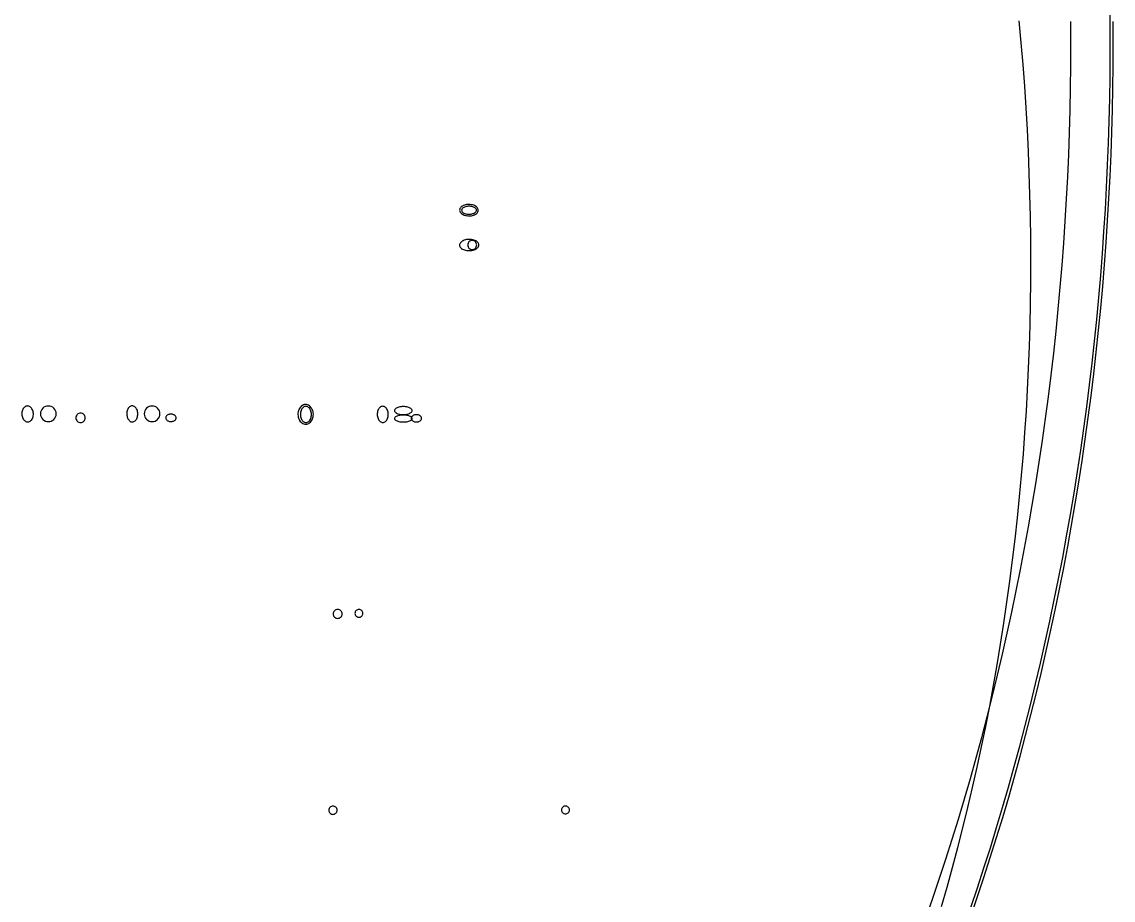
# Model space of a CAD drawing. Extents: x -1 to 217, y -22 to 302.
# Drawn here: x 124.5 to 217.1, y 67 to 141.5 of the extents above; entities that cross this region are included whole.
import ezdxf

# ---------------------------------------------------------------- set-up
doc = ezdxf.new("R2010")
doc.units = 0

msp = doc.modelspace()

# ---------------------------------------------------------------- linework, layer by layer
at = {"layer": 'CIRCLES'}
for p, q in [((162.334, 122.629), (162.327, 122.555)), ((162.327, 122.555), (162.334, 122.481)), ((162.356, 122.701), (162.334, 122.629)), ((162.334, 122.481), (162.356, 122.409)), ((162.391, 122.767), (162.356, 122.701)), ((162.356, 122.409), (162.391, 122.343)), ((162.438, 122.825), (162.391, 122.767)), ((162.391, 122.343), (162.438, 122.285)), ((162.496, 122.872), (162.438, 122.825)), ((162.438, 122.285), (162.496, 122.238)), ((162.562, 122.908), (162.496, 122.872)), ((162.496, 122.238), (162.562, 122.202)), ((162.634, 122.929), (162.562, 122.908)), ((162.708, 122.937), (162.634, 122.929)), ((162.783, 122.929), (162.708, 122.937)), ((162.854, 122.908), (162.783, 122.929)), ((162.92, 122.872), (162.854, 122.908)), ((162.854, 122.202), (162.92, 122.238)), ((162.978, 122.825), (162.92, 122.872)), ((162.92, 122.238), (162.978, 122.285)), ((163.025, 122.767), (162.978, 122.825)), ((162.978, 122.285), (163.025, 122.343)), ((163.061, 122.701), (163.025, 122.767)), ((163.025, 122.343), (163.061, 122.409)), ((163.082, 122.629), (163.061, 122.701)), ((163.061, 122.409), (163.082, 122.481)), ((163.09, 122.555), (163.082, 122.629)), ((163.082, 122.481), (163.09, 122.555)), ((162.562, 122.202), (162.634, 122.181)), ((162.634, 122.181), (162.708, 122.173)), ((162.708, 122.173), (162.783, 122.181)), ((162.783, 122.181), (162.854, 122.202)), ((126.094, 108.355), (126.082, 108.225)), ((126.132, 108.479), (126.094, 108.355)), ((126.194, 108.594), (126.132, 108.479)), ((126.276, 108.695), (126.194, 108.594)), ((126.377, 108.778), (126.276, 108.695)), ((126.492, 108.839), (126.377, 108.778)), ((126.616, 108.877), (126.492, 108.839)), ((126.746, 108.889), (126.616, 108.877)), ((126.876, 108.877), (126.746, 108.889)), ((127, 108.839), (126.876, 108.877)), ((127.115, 108.778), (127, 108.839)), ((127.216, 108.695), (127.115, 108.778)), ((127.298, 108.594), (127.216, 108.695)), ((127.36, 108.479), (127.298, 108.594)), ((127.398, 108.355), (127.36, 108.479)), ((127.41, 108.225), (127.398, 108.355)), ((134.9, 108.355), (134.887, 108.225)), ((134.938, 108.479), (134.9, 108.355)), ((134.999, 108.594), (134.938, 108.479)), ((135.082, 108.695), (134.999, 108.594)), ((135.182, 108.778), (135.082, 108.695)), ((135.297, 108.839), (135.182, 108.778)), ((135.422, 108.877), (135.297, 108.839)), ((135.551, 108.889), (135.422, 108.877)), ((135.681, 108.877), (135.551, 108.889)), ((135.806, 108.839), (135.681, 108.877)), ((135.92, 108.778), (135.806, 108.839)), ((136.021, 108.695), (135.92, 108.778)), ((136.104, 108.594), (136.021, 108.695)), ((136.165, 108.479), (136.104, 108.594)), ((136.203, 108.355), (136.165, 108.479)), ((136.216, 108.225), (136.203, 108.355)), ((126.082, 108.225), (126.094, 108.096)), ((126.094, 108.096), (126.132, 107.971)), ((126.132, 107.971), (126.194, 107.856)), ((126.194, 107.856), (126.276, 107.755)), ((126.276, 107.755), (126.377, 107.673)), ((126.377, 107.673), (126.492, 107.611)), ((126.492, 107.611), (126.616, 107.574)), ((126.616, 107.574), (126.746, 107.561)), ((126.746, 107.561), (126.876, 107.574)), ((126.876, 107.574), (127, 107.611)), ((127, 107.611), (127.115, 107.673)), ((127.115, 107.673), (127.216, 107.755)), ((127.216, 107.755), (127.298, 107.856)), ((127.298, 107.856), (127.36, 107.971)), ((127.36, 107.971), (127.398, 108.096)), ((127.398, 108.096), (127.41, 108.225)), ((129.092, 107.965), (129.084, 107.886)), ((129.084, 107.886), (129.092, 107.808)), ((129.115, 108.04), (129.092, 107.965)), ((129.092, 107.808), (129.115, 107.733)), ((129.152, 108.109), (129.115, 108.04)), ((129.115, 107.733), (129.152, 107.664)), ((129.201, 108.169), (129.152, 108.109)), ((129.152, 107.664), (129.201, 107.604)), ((129.262, 108.219), (129.201, 108.169)), ((129.201, 107.604), (129.262, 107.554)), ((129.331, 108.256), (129.262, 108.219)), ((129.262, 107.554), (129.331, 107.517)), ((129.406, 108.279), (129.331, 108.256)), ((129.331, 107.517), (129.406, 107.494)), ((129.484, 108.287), (129.406, 108.279)), ((129.406, 107.494), (129.484, 107.486)), ((129.563, 108.279), (129.484, 108.287)), ((129.484, 107.486), (129.563, 107.494)), ((129.638, 108.256), (129.563, 108.279)), ((129.563, 107.494), (129.638, 107.517)), ((129.707, 108.219), (129.638, 108.256)), ((129.638, 107.517), (129.707, 107.554)), ((129.767, 108.169), (129.707, 108.219)), ((129.707, 107.554), (129.767, 107.604)), ((129.817, 108.109), (129.767, 108.169)), ((129.767, 107.604), (129.817, 107.664)), ((129.854, 108.04), (129.817, 108.109)), ((129.817, 107.664), (129.854, 107.733)), ((129.877, 107.965), (129.854, 108.04)), ((129.854, 107.733), (129.877, 107.808)), ((129.885, 107.886), (129.877, 107.965)), ((129.877, 107.808), (129.885, 107.886)), ((134.887, 108.225), (134.9, 108.096)), ((134.9, 108.096), (134.938, 107.971)), ((134.938, 107.971), (134.999, 107.856)), ((134.999, 107.856), (135.082, 107.755)), ((135.082, 107.755), (135.182, 107.673)), ((135.182, 107.673), (135.297, 107.611)), ((135.297, 107.611), (135.422, 107.574)), ((135.422, 107.574), (135.551, 107.561)), ((135.551, 107.561), (135.681, 107.574)), ((135.681, 107.574), (135.806, 107.611)), ((135.806, 107.611), (135.92, 107.673)), ((135.92, 107.673), (136.021, 107.755)), ((136.021, 107.755), (136.104, 107.856)), ((136.104, 107.856), (136.165, 107.971)), ((136.165, 107.971), (136.203, 108.096)), ((136.203, 108.096), (136.216, 108.225)), ((150.925, 91.324), (150.918, 91.249)), ((150.918, 91.249), (150.925, 91.175)), ((150.947, 91.396), (150.925, 91.324)), ((150.925, 91.175), (150.947, 91.103)), ((150.982, 91.462), (150.947, 91.396)), ((150.947, 91.103), (150.982, 91.037)), ((151.03, 91.519), (150.982, 91.462)), ((150.982, 91.037), (151.03, 90.98)), ((151.087, 91.567), (151.03, 91.519)), ((151.03, 90.98), (151.087, 90.932)), ((151.153, 91.602), (151.087, 91.567)), ((151.087, 90.932), (151.153, 90.897)), ((151.225, 91.624), (151.153, 91.602)), ((151.153, 90.897), (151.225, 90.875)), ((151.299, 91.631), (151.225, 91.624)), ((151.225, 90.875), (151.299, 90.868)), ((151.374, 91.624), (151.299, 91.631)), ((151.299, 90.868), (151.374, 90.875)), ((151.445, 91.602), (151.374, 91.624)), ((151.374, 90.875), (151.445, 90.897)), ((151.511, 91.567), (151.445, 91.602)), ((151.445, 90.897), (151.511, 90.932)), ((151.569, 91.519), (151.511, 91.567)), ((151.511, 90.932), (151.569, 90.98)), ((151.617, 91.462), (151.569, 91.519)), ((151.569, 90.98), (151.617, 91.037)), ((151.652, 91.396), (151.617, 91.462)), ((151.617, 91.037), (151.652, 91.103)), ((151.674, 91.324), (151.652, 91.396)), ((151.652, 91.103), (151.674, 91.175)), ((151.681, 91.249), (151.674, 91.324)), ((151.674, 91.175), (151.681, 91.249)), ((152.77, 91.357), (152.764, 91.292)), ((152.764, 91.292), (152.77, 91.227)), ((152.789, 91.42), (152.77, 91.357)), ((152.77, 91.227), (152.789, 91.164)), ((152.82, 91.478), (152.789, 91.42)), ((152.789, 91.164), (152.82, 91.106)), ((152.862, 91.528), (152.82, 91.478)), ((152.82, 91.106), (152.862, 91.055)), ((152.913, 91.57), (152.862, 91.528)), ((152.862, 91.055), (152.913, 91.014)), ((152.97, 91.601), (152.913, 91.57)), ((152.913, 91.014), (152.97, 90.983)), ((153.033, 91.62), (152.97, 91.601)), ((152.97, 90.983), (153.033, 90.964)), ((153.099, 91.627), (153.033, 91.62)), ((153.033, 90.964), (153.099, 90.957)), ((153.164, 91.62), (153.099, 91.627)), ((153.099, 90.957), (153.164, 90.964)), ((153.227, 91.601), (153.164, 91.62)), ((153.164, 90.964), (153.227, 90.983)), ((153.284, 91.57), (153.227, 91.601)), ((153.227, 90.983), (153.284, 91.014)), ((153.335, 91.528), (153.284, 91.57)), ((153.284, 91.014), (153.335, 91.055)), ((153.377, 91.478), (153.335, 91.528)), ((153.335, 91.055), (153.377, 91.106)), ((153.408, 91.42), (153.377, 91.478)), ((153.377, 91.106), (153.408, 91.164)), ((153.427, 91.357), (153.408, 91.42)), ((153.408, 91.164), (153.427, 91.227)), ((153.433, 91.292), (153.427, 91.357)), ((153.427, 91.227), (153.433, 91.292)), ((150.552, 74.66), (150.545, 74.591)), ((150.545, 74.591), (150.552, 74.523)), ((150.572, 74.726), (150.552, 74.66)), ((150.552, 74.523), (150.572, 74.457)), ((150.604, 74.787), (150.572, 74.726)), ((150.572, 74.457), (150.604, 74.396)), ((150.648, 74.84), (150.604, 74.787)), ((150.604, 74.396), (150.648, 74.342)), ((150.701, 74.884), (150.648, 74.84)), ((150.648, 74.342), (150.701, 74.298)), ((150.762, 74.917), (150.701, 74.884)), ((150.701, 74.298), (150.762, 74.266)), ((150.828, 74.937), (150.762, 74.917)), ((150.762, 74.266), (150.828, 74.246)), ((150.897, 74.944), (150.828, 74.937)), ((150.828, 74.246), (150.897, 74.239)), ((150.966, 74.937), (150.897, 74.944)), ((150.897, 74.239), (150.966, 74.246)), ((151.032, 74.917), (150.966, 74.937)), ((150.966, 74.246), (151.032, 74.266)), ((151.093, 74.884), (151.032, 74.917)), ((151.032, 74.266), (151.093, 74.298)), ((151.146, 74.84), (151.093, 74.884)), ((151.093, 74.298), (151.146, 74.342)), ((151.19, 74.787), (151.146, 74.84)), ((151.146, 74.342), (151.19, 74.396)), ((151.223, 74.726), (151.19, 74.787)), ((151.19, 74.396), (151.223, 74.457)), ((151.243, 74.66), (151.223, 74.726)), ((151.223, 74.457), (151.243, 74.523)), ((151.249, 74.591), (151.243, 74.66)), ((151.243, 74.523), (151.249, 74.591)), ((170.296, 74.678), (170.29, 74.612)), ((170.29, 74.612), (170.296, 74.547)), ((170.315, 74.741), (170.296, 74.678)), ((170.296, 74.547), (170.315, 74.484)), ((170.346, 74.798), (170.315, 74.741)), ((170.315, 74.484), (170.346, 74.427)), ((170.388, 74.849), (170.346, 74.798)), ((170.346, 74.427), (170.388, 74.376)), ((170.439, 74.891), (170.388, 74.849)), ((170.388, 74.376), (170.439, 74.334)), ((170.496, 74.922), (170.439, 74.891)), ((170.439, 74.334), (170.496, 74.303)), ((170.559, 74.941), (170.496, 74.922)), ((170.496, 74.303), (170.559, 74.284)), ((170.625, 74.947), (170.559, 74.941)), ((170.559, 74.284), (170.625, 74.278)), ((170.69, 74.941), (170.625, 74.947)), ((170.625, 74.278), (170.69, 74.284)), ((170.753, 74.922), (170.69, 74.941)), ((170.69, 74.284), (170.753, 74.303)), ((170.81, 74.891), (170.753, 74.922)), ((170.753, 74.303), (170.81, 74.334)), ((170.861, 74.849), (170.81, 74.891)), ((170.81, 74.334), (170.861, 74.376)), ((170.903, 74.798), (170.861, 74.849)), ((170.861, 74.376), (170.903, 74.427)), ((170.934, 74.741), (170.903, 74.798)), ((170.903, 74.427), (170.934, 74.484)), ((170.953, 74.678), (170.934, 74.741)), ((170.934, 74.484), (170.953, 74.547)), ((170.959, 74.612), (170.953, 74.678)), ((170.953, 74.547), (170.959, 74.612))]:
    msp.add_line(p, q, dxfattribs=at)
at = {"layer": 'ELLIPSES'}
for p, q in [((216.845, 140.575), (216.83, 142.454)), ((209.298, 139.716), (209.128, 141.559)), ((213.513, 139.644), (213.505, 141.529)), ((217.096, 139.638), (217.089, 141.516)), ((216.845, 138.697), (216.845, 140.575)), ((209.451, 137.872), (209.298, 139.716)), ((213.505, 137.759), (213.513, 139.644)), ((217.089, 137.761), (217.096, 139.638)), ((216.83, 136.819), (216.845, 138.697)), ((209.589, 136.027), (209.451, 137.872)), ((213.483, 135.874), (213.505, 137.759)), ((217.067, 135.883), (217.089, 137.761)), ((216.801, 134.941), (216.83, 136.819)), ((209.71, 134.182), (209.589, 136.027)), ((213.445, 133.989), (213.483, 135.874)), ((217.03, 134.006), (217.067, 135.883)), ((216.756, 133.064), (216.801, 134.941)), ((209.816, 132.336), (209.71, 134.182)), ((213.393, 132.106), (213.445, 133.989)), ((216.978, 132.13), (217.03, 134.006)), ((216.698, 131.187), (216.756, 133.064)), ((209.905, 130.491), (209.816, 132.336)), ((213.325, 130.224), (213.393, 132.106)), ((216.912, 130.255), (216.978, 132.13)), ((216.624, 129.312), (216.698, 131.187)), ((209.979, 128.645), (209.905, 130.491)), ((213.243, 128.343), (213.325, 130.224)), ((216.832, 128.381), (216.912, 130.255)), ((216.536, 127.438), (216.624, 129.312)), ((210.036, 126.801), (209.979, 128.645)), ((213.146, 126.463), (213.243, 128.343)), ((216.736, 126.508), (216.832, 128.381)), ((216.433, 125.566), (216.536, 127.438)), ((162.136, 125.953), (162.043, 125.926)), ((162.235, 125.973), (162.136, 125.953)), ((162.336, 125.984), (162.235, 125.973)), ((162.44, 125.987), (162.336, 125.984)), ((162.543, 125.983), (162.44, 125.987)), ((162.644, 125.969), (162.543, 125.983)), ((162.742, 125.948), (162.644, 125.969)), ((162.835, 125.92), (162.742, 125.948)), ((210.078, 124.957), (210.036, 126.801)), ((213.034, 124.586), (213.146, 126.463)), ((216.627, 124.637), (216.736, 126.508)), ((161.652, 125.575), (161.644, 125.512)), ((161.644, 125.512), (161.651, 125.449)), ((161.651, 125.449), (161.67, 125.387)), ((161.672, 125.636), (161.652, 125.575)), ((161.67, 125.387), (161.703, 125.327)), ((161.706, 125.696), (161.672, 125.636)), ((161.703, 125.327), (161.749, 125.27)), ((161.752, 125.752), (161.706, 125.696)), ((161.749, 125.27), (161.806, 125.217)), ((161.81, 125.804), (161.752, 125.752)), ((161.806, 125.217), (161.874, 125.169)), ((161.879, 125.851), (161.81, 125.804)), ((161.818, 125.543), (161.813, 125.499)), ((161.813, 125.499), (161.819, 125.455)), ((161.834, 125.586), (161.818, 125.543)), ((161.819, 125.455), (161.835, 125.411)), ((161.86, 125.628), (161.834, 125.586)), ((161.835, 125.411), (161.862, 125.37)), ((161.897, 125.668), (161.86, 125.628)), ((161.862, 125.37), (161.899, 125.33)), ((161.874, 125.169), (161.951, 125.127)), ((161.957, 125.892), (161.879, 125.851)), ((161.943, 125.705), (161.897, 125.668)), ((161.899, 125.33), (161.945, 125.294)), ((161.997, 125.739), (161.943, 125.705)), ((161.945, 125.294), (162, 125.261)), ((161.951, 125.127), (162.037, 125.092)), ((162.043, 125.926), (161.957, 125.892)), ((162.059, 125.768), (161.997, 125.739)), ((162, 125.261), (162.062, 125.232)), ((162.037, 125.092), (162.13, 125.063)), ((162.128, 125.793), (162.059, 125.768)), ((162.062, 125.232), (162.131, 125.208)), ((162.202, 125.813), (162.128, 125.793)), ((162.13, 125.063), (162.228, 125.042)), ((162.131, 125.208), (162.205, 125.189)), ((162.28, 125.828), (162.202, 125.813)), ((162.205, 125.189), (162.284, 125.175)), ((162.228, 125.042), (162.329, 125.029)), ((162.361, 125.837), (162.28, 125.828)), ((162.284, 125.175), (162.365, 125.167)), ((162.329, 125.029), (162.432, 125.024)), ((162.444, 125.841), (162.361, 125.837)), ((162.365, 125.167), (162.447, 125.164)), ((162.432, 125.024), (162.536, 125.028)), ((162.526, 125.838), (162.444, 125.841)), ((162.447, 125.164), (162.53, 125.168)), ((162.607, 125.83), (162.526, 125.838)), ((162.53, 125.168), (162.611, 125.177)), ((162.536, 125.028), (162.637, 125.039)), ((162.686, 125.816), (162.607, 125.83)), ((162.611, 125.177), (162.689, 125.192)), ((162.637, 125.039), (162.736, 125.059)), ((162.76, 125.797), (162.686, 125.816)), ((162.689, 125.192), (162.763, 125.212)), ((162.736, 125.059), (162.829, 125.086)), ((162.829, 125.773), (162.76, 125.797)), ((162.763, 125.212), (162.832, 125.237)), ((162.891, 125.744), (162.829, 125.773)), ((162.829, 125.086), (162.915, 125.12)), ((162.832, 125.237), (162.894, 125.266)), ((162.921, 125.884), (162.835, 125.92)), ((162.946, 125.711), (162.891, 125.744)), ((162.894, 125.266), (162.948, 125.3)), ((162.915, 125.12), (162.993, 125.161)), ((162.998, 125.842), (162.921, 125.884)), ((162.992, 125.675), (162.946, 125.711)), ((162.948, 125.3), (162.994, 125.337)), ((163.029, 125.635), (162.992, 125.675)), ((162.993, 125.161), (163.062, 125.208)), ((162.994, 125.337), (163.031, 125.377)), ((163.066, 125.794), (162.998, 125.842)), ((163.056, 125.594), (163.029, 125.635)), ((163.031, 125.377), (163.057, 125.419)), ((163.072, 125.55), (163.056, 125.594)), ((163.057, 125.419), (163.073, 125.462)), ((163.062, 125.208), (163.12, 125.26)), ((163.123, 125.741), (163.066, 125.794)), ((163.078, 125.506), (163.072, 125.55)), ((163.073, 125.462), (163.078, 125.506)), ((163.12, 125.26), (163.166, 125.316)), ((163.169, 125.685), (163.123, 125.741)), ((163.166, 125.316), (163.2, 125.375)), ((163.202, 125.625), (163.169, 125.685)), ((163.2, 125.375), (163.22, 125.437)), ((163.221, 125.563), (163.202, 125.625)), ((163.22, 125.437), (163.228, 125.5)), ((163.228, 125.5), (163.221, 125.563)), ((216.316, 123.696), (216.433, 125.566)), ((210.103, 123.114), (210.078, 124.957)), ((212.907, 122.71), (213.034, 124.586)), ((216.502, 122.769), (216.627, 124.637)), ((216.184, 121.828), (216.316, 123.696)), ((161.639, 122.598), (161.633, 122.536)), ((161.633, 122.536), (161.641, 122.474)), ((161.659, 122.659), (161.639, 122.598)), ((161.641, 122.474), (161.663, 122.414)), ((161.693, 122.718), (161.659, 122.659)), ((161.663, 122.414), (161.698, 122.355)), ((161.74, 122.775), (161.693, 122.718)), ((161.698, 122.355), (161.747, 122.3)), ((161.799, 122.827), (161.74, 122.775)), ((161.747, 122.3), (161.808, 122.249)), ((161.87, 122.875), (161.799, 122.827)), ((161.808, 122.249), (161.879, 122.204)), ((161.95, 122.917), (161.87, 122.875)), ((162.039, 122.953), (161.95, 122.917)), ((162.135, 122.982), (162.039, 122.953)), ((162.237, 123.003), (162.135, 122.982)), ((162.343, 123.017), (162.237, 123.003)), ((162.45, 123.022), (162.343, 123.017)), ((162.558, 123.02), (162.45, 123.022)), ((162.664, 123.009), (162.558, 123.02)), ((162.766, 122.991), (162.664, 123.009)), ((162.863, 122.965), (162.766, 122.991)), ((162.953, 122.932), (162.863, 122.965)), ((163.035, 122.892), (162.953, 122.932)), ((163.107, 122.846), (163.035, 122.892)), ((163.045, 122.221), (163.115, 122.268)), ((163.167, 122.795), (163.107, 122.846)), ((163.115, 122.268), (163.174, 122.321)), ((163.216, 122.74), (163.167, 122.795)), ((163.174, 122.321), (163.221, 122.377)), ((163.251, 122.682), (163.216, 122.74)), ((163.221, 122.377), (163.255, 122.436)), ((163.273, 122.621), (163.251, 122.682)), ((163.255, 122.436), (163.275, 122.498)), ((163.281, 122.56), (163.273, 122.621)), ((163.275, 122.498), (163.281, 122.56)), ((210.112, 121.273), (210.103, 123.114)), ((212.765, 120.837), (212.907, 122.71)), ((216.363, 120.902), (216.502, 122.769)), ((161.879, 122.204), (161.961, 122.164)), ((161.961, 122.164), (162.051, 122.131)), ((162.051, 122.131), (162.148, 122.105)), ((162.148, 122.105), (162.25, 122.086)), ((162.25, 122.086), (162.356, 122.076)), ((162.356, 122.076), (162.464, 122.073)), ((162.464, 122.073), (162.571, 122.079)), ((162.571, 122.079), (162.677, 122.092)), ((162.677, 122.092), (162.779, 122.114)), ((162.779, 122.114), (162.875, 122.143)), ((162.875, 122.143), (162.964, 122.178)), ((162.964, 122.178), (163.045, 122.221)), ((216.037, 119.962), (216.184, 121.828)), ((210.106, 119.433), (210.112, 121.273)), ((212.608, 118.967), (212.765, 120.837)), ((216.209, 119.038), (216.363, 120.902)), ((215.876, 118.099), (216.037, 119.962)), ((210.083, 117.595), (210.106, 119.433)), ((212.436, 117.099), (212.608, 118.967)), ((216.041, 117.177), (216.209, 119.038)), ((215.7, 116.239), (215.876, 118.099)), ((210.044, 115.76), (210.083, 117.595)), ((212.25, 115.235), (212.436, 117.099)), ((215.858, 115.319), (216.041, 117.177)), ((209.989, 113.927), (210.044, 115.76)), ((215.51, 114.382), (215.7, 116.239)), ((212.049, 113.374), (212.25, 115.235)), ((215.661, 113.464), (215.858, 115.319)), ((209.918, 112.097), (209.989, 113.927)), ((215.305, 112.528), (215.51, 114.382)), ((211.833, 111.517), (212.049, 113.374)), ((215.449, 111.613), (215.661, 113.464)), ((209.831, 110.27), (209.918, 112.097)), ((215.086, 110.678), (215.305, 112.528)), ((211.602, 109.664), (211.833, 111.517)), ((215.223, 109.765), (215.449, 111.613)), ((209.728, 108.447), (209.831, 110.27)), ((214.852, 108.832), (215.086, 110.678)), ((211.357, 107.815), (211.602, 109.664)), ((214.982, 107.922), (215.223, 109.765)), ((124.505, 108.365), (124.497, 108.278)), ((124.521, 108.45), (124.505, 108.365)), ((124.545, 108.531), (124.521, 108.45)), ((124.577, 108.606), (124.545, 108.531)), ((124.616, 108.675), (124.577, 108.606)), ((124.661, 108.736), (124.616, 108.675)), ((124.711, 108.787), (124.661, 108.736)), ((124.767, 108.83), (124.711, 108.787)), ((124.826, 108.861), (124.767, 108.83)), ((124.888, 108.882), (124.826, 108.861)), ((124.952, 108.891), (124.888, 108.882)), ((125.016, 108.889), (124.952, 108.891)), ((125.08, 108.875), (125.016, 108.889)), ((125.143, 108.85), (125.08, 108.875)), ((125.202, 108.814), (125.143, 108.85)), ((125.258, 108.768), (125.202, 108.814)), ((125.31, 108.712), (125.258, 108.768)), ((125.356, 108.648), (125.31, 108.712)), ((125.395, 108.577), (125.356, 108.648)), ((125.428, 108.499), (125.395, 108.577)), ((125.453, 108.416), (125.428, 108.499)), ((125.47, 108.33), (125.453, 108.416)), ((133.417, 108.392), (133.406, 108.304)), ((133.435, 108.477), (133.417, 108.392)), ((133.461, 108.558), (133.435, 108.477)), ((133.494, 108.633), (133.461, 108.558)), ((133.533, 108.701), (133.494, 108.633)), ((133.578, 108.761), (133.533, 108.701)), ((133.628, 108.812), (133.578, 108.761)), ((133.683, 108.852), (133.628, 108.812)), ((133.74, 108.882), (133.683, 108.852)), ((133.8, 108.9), (133.74, 108.882)), ((133.861, 108.907), (133.8, 108.9)), ((133.922, 108.902), (133.861, 108.907)), ((133.982, 108.885), (133.922, 108.902)), ((134.04, 108.857), (133.982, 108.885)), ((134.096, 108.818), (134.04, 108.857)), ((134.147, 108.769), (134.096, 108.818)), ((134.194, 108.711), (134.147, 108.769)), ((134.235, 108.644), (134.194, 108.711)), ((134.27, 108.57), (134.235, 108.644)), ((134.298, 108.49), (134.27, 108.57)), ((134.319, 108.405), (134.298, 108.49)), ((134.332, 108.317), (134.319, 108.405)), ((147.943, 108.383), (147.928, 108.276)), ((147.968, 108.486), (147.943, 108.383)), ((148.004, 108.585), (147.968, 108.486)), ((148.05, 108.676), (148.004, 108.585)), ((148.105, 108.759), (148.05, 108.676)), ((148.168, 108.832), (148.105, 108.759)), ((148.149, 108.35), (148.138, 108.262)), ((148.167, 108.435), (148.149, 108.35)), ((148.193, 108.516), (148.167, 108.435)), ((148.238, 108.894), (148.168, 108.832)), ((148.226, 108.591), (148.193, 108.516)), ((148.265, 108.659), (148.226, 108.591)), ((148.314, 108.944), (148.238, 108.894)), ((148.31, 108.719), (148.265, 108.659)), ((148.36, 108.769), (148.31, 108.719)), ((148.394, 108.98), (148.314, 108.944)), ((148.415, 108.81), (148.36, 108.769)), ((148.477, 109.003), (148.394, 108.98)), ((148.472, 108.839), (148.415, 108.81)), ((148.532, 108.858), (148.472, 108.839)), ((148.563, 109.012), (148.477, 109.003)), ((148.593, 108.864), (148.532, 108.858)), ((148.648, 109.006), (148.563, 109.012)), ((148.654, 108.859), (148.593, 108.864)), ((148.732, 108.987), (148.648, 109.006)), ((148.714, 108.843), (148.654, 108.859)), ((148.772, 108.815), (148.714, 108.843)), ((148.814, 108.953), (148.732, 108.987)), ((148.828, 108.776), (148.772, 108.815)), ((148.892, 108.906), (148.814, 108.953)), ((148.879, 108.727), (148.828, 108.776)), ((148.926, 108.668), (148.879, 108.727)), ((148.964, 108.847), (148.892, 108.906)), ((148.967, 108.601), (148.926, 108.668)), ((149.029, 108.776), (148.964, 108.847)), ((149.002, 108.527), (148.967, 108.601)), ((149.03, 108.447), (149.002, 108.527)), ((149.087, 108.695), (149.029, 108.776)), ((149.051, 108.363), (149.03, 108.447)), ((149.064, 108.275), (149.051, 108.363)), ((149.136, 108.606), (149.087, 108.695)), ((149.176, 108.509), (149.136, 108.606)), ((149.205, 108.406), (149.176, 108.509)), ((149.224, 108.299), (149.205, 108.406)), ((154.668, 108.35), (154.657, 108.262)), ((154.686, 108.435), (154.668, 108.35)), ((154.712, 108.516), (154.686, 108.435)), ((154.745, 108.591), (154.712, 108.516)), ((154.785, 108.659), (154.745, 108.591)), ((154.83, 108.719), (154.785, 108.659)), ((154.88, 108.769), (154.83, 108.719)), ((154.934, 108.81), (154.88, 108.769)), ((154.991, 108.839), (154.934, 108.81)), ((155.051, 108.858), (154.991, 108.839)), ((155.112, 108.864), (155.051, 108.858)), ((155.173, 108.859), (155.112, 108.864)), ((155.233, 108.843), (155.173, 108.859)), ((155.292, 108.815), (155.233, 108.843)), ((155.347, 108.776), (155.292, 108.815)), ((155.398, 108.727), (155.347, 108.776)), ((155.445, 108.668), (155.398, 108.727)), ((155.487, 108.601), (155.445, 108.668)), ((155.521, 108.527), (155.487, 108.601)), ((155.55, 108.447), (155.521, 108.527)), ((155.57, 108.363), (155.55, 108.447)), ((155.584, 108.275), (155.57, 108.363)), ((156.124, 108.544), (156.117, 108.5)), ((156.117, 108.5), (156.124, 108.457)), ((156.143, 108.587), (156.124, 108.544)), ((156.124, 108.457), (156.143, 108.414)), ((156.174, 108.629), (156.143, 108.587)), ((156.143, 108.414), (156.174, 108.372)), ((156.218, 108.668), (156.174, 108.629)), ((156.174, 108.372), (156.218, 108.333)), ((156.272, 108.704), (156.218, 108.668)), ((156.337, 108.737), (156.272, 108.704)), ((156.41, 108.766), (156.337, 108.737)), ((156.492, 108.791), (156.41, 108.766)), ((156.58, 108.81), (156.492, 108.791)), ((156.672, 108.824), (156.58, 108.81)), ((156.768, 108.833), (156.672, 108.824)), ((156.866, 108.835), (156.768, 108.833)), ((156.964, 108.833), (156.866, 108.835)), ((157.06, 108.824), (156.964, 108.833)), ((157.153, 108.81), (157.06, 108.824)), ((157.241, 108.791), (157.153, 108.81)), ((157.322, 108.766), (157.241, 108.791)), ((157.396, 108.737), (157.322, 108.766)), ((157.46, 108.704), (157.396, 108.737)), ((157.515, 108.668), (157.46, 108.704)), ((157.558, 108.629), (157.515, 108.668)), ((157.515, 108.333), (157.558, 108.372)), ((157.59, 108.587), (157.558, 108.629)), ((157.558, 108.372), (157.59, 108.414)), ((157.609, 108.544), (157.59, 108.587)), ((157.59, 108.414), (157.609, 108.457)), ((157.615, 108.5), (157.609, 108.544)), ((157.609, 108.457), (157.615, 108.5)), ((209.61, 106.627), (209.728, 108.447)), ((214.604, 106.99), (214.852, 108.832)), ((124.497, 108.278), (124.498, 108.19)), ((124.498, 108.19), (124.506, 108.102)), ((124.506, 108.102), (124.524, 108.016)), ((124.524, 108.016), (124.549, 107.933)), ((124.549, 107.933), (124.581, 107.856)), ((124.581, 107.856), (124.621, 107.784)), ((124.621, 107.784), (124.667, 107.72)), ((124.667, 107.72), (124.718, 107.665)), ((124.718, 107.665), (124.774, 107.618)), ((124.774, 107.618), (124.834, 107.582)), ((124.834, 107.582), (124.897, 107.557)), ((124.897, 107.557), (124.96, 107.543)), ((124.96, 107.543), (125.025, 107.541)), ((125.025, 107.541), (125.089, 107.55)), ((125.089, 107.55), (125.151, 107.571)), ((125.151, 107.571), (125.21, 107.603)), ((125.21, 107.603), (125.265, 107.645)), ((125.265, 107.645), (125.316, 107.697)), ((125.316, 107.697), (125.361, 107.758)), ((125.361, 107.758), (125.4, 107.826)), ((125.4, 107.826), (125.432, 107.902)), ((125.432, 107.902), (125.456, 107.982)), ((125.456, 107.982), (125.472, 108.067)), ((125.479, 108.243), (125.47, 108.33)), ((125.472, 108.067), (125.48, 108.154)), ((125.48, 108.154), (125.479, 108.243)), ((133.406, 108.304), (133.403, 108.215)), ((133.403, 108.215), (133.408, 108.125)), ((133.408, 108.125), (133.421, 108.037)), ((133.421, 108.037), (133.442, 107.953)), ((133.442, 107.953), (133.47, 107.873)), ((133.47, 107.873), (133.505, 107.798)), ((133.505, 107.798), (133.547, 107.732)), ((133.547, 107.732), (133.593, 107.673)), ((133.593, 107.673), (133.645, 107.624)), ((133.645, 107.624), (133.7, 107.585)), ((133.7, 107.585), (133.759, 107.557)), ((133.759, 107.557), (133.819, 107.54)), ((133.819, 107.54), (133.88, 107.535)), ((133.88, 107.535), (133.941, 107.542)), ((133.941, 107.542), (134, 107.56)), ((134, 107.56), (134.058, 107.59)), ((134.058, 107.59), (134.112, 107.63)), ((134.112, 107.63), (134.162, 107.681)), ((134.162, 107.681), (134.207, 107.741)), ((134.207, 107.741), (134.247, 107.809)), ((134.247, 107.809), (134.28, 107.884)), ((134.28, 107.884), (134.306, 107.965)), ((134.306, 107.965), (134.324, 108.05)), ((134.324, 108.05), (134.335, 108.138)), ((134.338, 108.228), (134.332, 108.317)), ((134.335, 108.138), (134.338, 108.228)), ((136.714, 107.931), (136.71, 107.891)), ((136.71, 107.891), (136.713, 107.85)), ((136.713, 107.85), (136.724, 107.81)), ((136.726, 107.971), (136.714, 107.931)), ((136.724, 107.81), (136.742, 107.772)), ((136.745, 108.009), (136.726, 107.971)), ((136.742, 107.772), (136.767, 107.735)), ((136.771, 108.045), (136.745, 108.009)), ((136.767, 107.735), (136.799, 107.701)), ((136.803, 108.078), (136.771, 108.045)), ((136.799, 107.701), (136.836, 107.67)), ((136.841, 108.108), (136.803, 108.078)), ((136.836, 107.67), (136.879, 107.642)), ((136.885, 108.135), (136.841, 108.108)), ((136.879, 107.642), (136.927, 107.619)), ((136.933, 108.157), (136.885, 108.135)), ((136.927, 107.619), (136.978, 107.601)), ((136.985, 108.174), (136.933, 108.157)), ((136.978, 107.601), (137.033, 107.587)), ((137.04, 108.186), (136.985, 108.174)), ((137.033, 107.587), (137.089, 107.579)), ((137.096, 108.194), (137.04, 108.186)), ((137.089, 107.579), (137.146, 107.575)), ((137.154, 108.196), (137.096, 108.194)), ((137.146, 107.575), (137.204, 107.577)), ((137.211, 108.192), (137.154, 108.196)), ((137.204, 107.577), (137.26, 107.584)), ((137.268, 108.184), (137.211, 108.192)), ((137.26, 107.584), (137.315, 107.597)), ((137.322, 108.17), (137.268, 108.184)), ((137.315, 107.597), (137.367, 107.614)), ((137.373, 108.151), (137.322, 108.17)), ((137.367, 107.614), (137.415, 107.636)), ((137.421, 108.128), (137.373, 108.151)), ((137.415, 107.636), (137.459, 107.662)), ((137.464, 108.101), (137.421, 108.128)), ((137.459, 107.662), (137.497, 107.692)), ((137.501, 108.07), (137.464, 108.101)), ((137.497, 107.692), (137.529, 107.726)), ((137.533, 108.036), (137.501, 108.07)), ((137.529, 107.726), (137.555, 107.762)), ((137.558, 107.999), (137.533, 108.036)), ((137.555, 107.762), (137.574, 107.8)), ((137.576, 107.961), (137.558, 107.999)), ((137.574, 107.8), (137.586, 107.84)), ((137.587, 107.921), (137.576, 107.961)), ((137.586, 107.84), (137.59, 107.88)), ((137.59, 107.88), (137.587, 107.921)), ((147.928, 108.276), (147.924, 108.167)), ((147.924, 108.167), (147.932, 108.058)), ((147.932, 108.058), (147.95, 107.951)), ((147.95, 107.951), (147.98, 107.849)), ((147.98, 107.849), (148.019, 107.752)), ((148.019, 107.752), (148.069, 107.662)), ((148.069, 107.662), (148.127, 107.581)), ((148.127, 107.581), (148.192, 107.51)), ((148.138, 108.262), (148.135, 108.172)), ((148.135, 108.172), (148.14, 108.083)), ((148.14, 108.083), (148.153, 107.995)), ((148.153, 107.995), (148.174, 107.91)), ((148.174, 107.91), (148.202, 107.83)), ((148.192, 107.51), (148.264, 107.451)), ((148.202, 107.83), (148.237, 107.756)), ((148.237, 107.756), (148.279, 107.689)), ((148.264, 107.451), (148.342, 107.404)), ((148.279, 107.689), (148.325, 107.631)), ((148.325, 107.631), (148.377, 107.582)), ((148.377, 107.582), (148.432, 107.543)), ((148.432, 107.543), (148.491, 107.515)), ((148.491, 107.515), (148.551, 107.498)), ((148.551, 107.498), (148.612, 107.493)), ((148.612, 107.493), (148.673, 107.5)), ((148.673, 107.5), (148.732, 107.518)), ((148.732, 107.518), (148.79, 107.548)), ((148.79, 107.548), (148.844, 107.588)), ((148.842, 107.414), (148.918, 107.463)), ((148.844, 107.588), (148.894, 107.639)), ((148.894, 107.639), (148.939, 107.698)), ((148.918, 107.463), (148.988, 107.525)), ((148.939, 107.698), (148.979, 107.766)), ((148.979, 107.766), (149.012, 107.842)), ((148.988, 107.525), (149.051, 107.598)), ((149.012, 107.842), (149.038, 107.922)), ((149.038, 107.922), (149.056, 108.008)), ((149.051, 107.598), (149.106, 107.681)), ((149.056, 108.008), (149.067, 108.096)), ((149.07, 108.185), (149.064, 108.275)), ((149.067, 108.096), (149.07, 108.185)), ((149.106, 107.681), (149.152, 107.773)), ((149.152, 107.773), (149.188, 107.871)), ((149.188, 107.871), (149.213, 107.975)), ((149.213, 107.975), (149.228, 108.082)), ((149.232, 108.191), (149.224, 108.299)), ((149.228, 108.082), (149.232, 108.191)), ((154.657, 108.262), (154.654, 108.172)), ((154.654, 108.172), (154.66, 108.083)), ((154.66, 108.083), (154.673, 107.995)), ((154.673, 107.995), (154.694, 107.91)), ((154.694, 107.91), (154.722, 107.83)), ((154.722, 107.83), (154.757, 107.756)), ((154.757, 107.756), (154.798, 107.689)), ((154.798, 107.689), (154.845, 107.631)), ((154.845, 107.631), (154.896, 107.582)), ((154.896, 107.582), (154.952, 107.543)), ((154.952, 107.543), (155.01, 107.515)), ((155.01, 107.515), (155.07, 107.498)), ((155.07, 107.498), (155.131, 107.493)), ((155.131, 107.493), (155.192, 107.5)), ((155.192, 107.5), (155.252, 107.518)), ((155.252, 107.518), (155.309, 107.548)), ((155.309, 107.548), (155.364, 107.588)), ((155.364, 107.588), (155.414, 107.639)), ((155.414, 107.639), (155.459, 107.698)), ((155.459, 107.698), (155.498, 107.766)), ((155.498, 107.766), (155.531, 107.842)), ((155.531, 107.842), (155.557, 107.922)), ((155.557, 107.922), (155.575, 108.008)), ((155.575, 108.008), (155.586, 108.096)), ((155.589, 108.185), (155.584, 108.275)), ((155.586, 108.096), (155.589, 108.185)), ((156.115, 107.86), (156.108, 107.823)), ((156.108, 107.823), (156.115, 107.786)), ((156.134, 107.897), (156.115, 107.86)), ((156.115, 107.786), (156.134, 107.749)), ((156.166, 107.932), (156.134, 107.897)), ((156.134, 107.749), (156.166, 107.714)), ((156.21, 107.966), (156.166, 107.932)), ((156.166, 107.714), (156.21, 107.68)), ((156.265, 107.997), (156.21, 107.966)), ((156.21, 107.68), (156.265, 107.649)), ((156.218, 108.333), (156.272, 108.296)), ((156.33, 108.025), (156.265, 107.997)), ((156.265, 107.649), (156.33, 107.621)), ((156.272, 108.296), (156.337, 108.263)), ((156.405, 108.05), (156.33, 108.025)), ((156.33, 107.621), (156.405, 107.596)), ((156.337, 108.263), (156.41, 108.235)), ((156.487, 108.07), (156.405, 108.05)), ((156.405, 107.596), (156.487, 107.576)), ((156.41, 108.235), (156.492, 108.21)), ((156.576, 108.087), (156.487, 108.07)), ((156.487, 107.576), (156.576, 107.559)), ((156.492, 108.21), (156.58, 108.191)), ((156.67, 108.099), (156.576, 108.087)), ((156.576, 107.559), (156.67, 107.547)), ((156.58, 108.191), (156.672, 108.177)), ((156.767, 108.106), (156.67, 108.099)), ((156.67, 107.547), (156.767, 107.54)), ((156.672, 108.177), (156.768, 108.168)), ((156.866, 108.109), (156.767, 108.106)), ((156.767, 107.54), (156.866, 107.537)), ((156.768, 108.168), (156.866, 108.165)), ((156.866, 108.165), (156.964, 108.168)), ((156.965, 108.106), (156.866, 108.109)), ((156.866, 107.537), (156.965, 107.54)), ((156.964, 108.168), (157.06, 108.177)), ((157.062, 108.099), (156.965, 108.106)), ((156.965, 107.54), (157.062, 107.547)), ((157.06, 108.177), (157.153, 108.191)), ((157.156, 108.087), (157.062, 108.099)), ((157.062, 107.547), (157.156, 107.559)), ((157.153, 108.191), (157.241, 108.21)), ((157.245, 108.07), (157.156, 108.087)), ((157.156, 107.559), (157.245, 107.576)), ((157.241, 108.21), (157.322, 108.235)), ((157.327, 108.05), (157.245, 108.07)), ((157.245, 107.576), (157.327, 107.596)), ((157.322, 108.235), (157.396, 108.263)), ((157.402, 108.025), (157.327, 108.05)), ((157.327, 107.596), (157.402, 107.621)), ((157.396, 108.263), (157.46, 108.296)), ((157.467, 107.997), (157.402, 108.025)), ((157.402, 107.621), (157.467, 107.649)), ((157.46, 108.296), (157.515, 108.333)), ((157.522, 107.966), (157.467, 107.997)), ((157.467, 107.649), (157.522, 107.68)), ((157.566, 107.932), (157.522, 107.966)), ((157.522, 107.68), (157.566, 107.714)), ((157.542, 107.889), (157.538, 107.848)), ((157.538, 107.848), (157.541, 107.808)), ((157.541, 107.808), (157.552, 107.768)), ((157.554, 107.928), (157.542, 107.889)), ((157.552, 107.768), (157.57, 107.729)), ((157.573, 107.967), (157.554, 107.928)), ((157.598, 107.897), (157.566, 107.932)), ((157.566, 107.714), (157.598, 107.749)), ((157.57, 107.729), (157.595, 107.692)), ((157.599, 108.003), (157.573, 107.967)), ((157.595, 107.692), (157.627, 107.658)), ((157.617, 107.86), (157.598, 107.897)), ((157.598, 107.749), (157.617, 107.786)), ((157.631, 108.036), (157.599, 108.003)), ((157.624, 107.823), (157.617, 107.86)), ((157.617, 107.786), (157.624, 107.823)), ((157.627, 107.658), (157.664, 107.627)), ((157.669, 108.066), (157.631, 108.036)), ((157.664, 107.627), (157.707, 107.6)), ((157.713, 108.092), (157.669, 108.066)), ((157.707, 107.6), (157.755, 107.577)), ((157.761, 108.114), (157.713, 108.092)), ((157.755, 107.577), (157.806, 107.558)), ((157.813, 108.132), (157.761, 108.114)), ((157.806, 107.558), (157.861, 107.545)), ((157.868, 108.144), (157.813, 108.132)), ((157.861, 107.545), (157.917, 107.536)), ((157.924, 108.151), (157.868, 108.144)), ((157.917, 107.536), (157.974, 107.533)), ((157.982, 108.153), (157.924, 108.151)), ((157.974, 107.533), (158.032, 107.535)), ((158.039, 108.15), (157.982, 108.153)), ((158.032, 107.535), (158.088, 107.542)), ((158.096, 108.141), (158.039, 108.15)), ((158.088, 107.542), (158.143, 107.554)), ((158.15, 108.128), (158.096, 108.141)), ((158.143, 107.554), (158.195, 107.572)), ((158.201, 108.109), (158.15, 108.128)), ((158.195, 107.572), (158.243, 107.594)), ((158.249, 108.086), (158.201, 108.109)), ((158.243, 107.594), (158.287, 107.62)), ((158.292, 108.059), (158.249, 108.086)), ((158.287, 107.62), (158.325, 107.65)), ((158.329, 108.028), (158.292, 108.059)), ((158.325, 107.65), (158.357, 107.683)), ((158.361, 107.994), (158.329, 108.028)), ((158.357, 107.683), (158.383, 107.719)), ((158.386, 107.957), (158.361, 107.994)), ((158.383, 107.719), (158.402, 107.758)), ((158.404, 107.918), (158.386, 107.957)), ((158.402, 107.758), (158.414, 107.797)), ((158.415, 107.878), (158.404, 107.918)), ((158.414, 107.797), (158.418, 107.838)), ((158.418, 107.838), (158.415, 107.878)), ((211.097, 105.971), (211.357, 107.815)), ((214.727, 106.083), (214.982, 107.922)), ((148.342, 107.404), (148.424, 107.371)), ((148.424, 107.371), (148.508, 107.351)), ((148.508, 107.351), (148.593, 107.346)), ((148.593, 107.346), (148.678, 107.354)), ((148.678, 107.354), (148.762, 107.377)), ((148.762, 107.377), (148.842, 107.414)), ((209.475, 104.811), (209.61, 106.627)), ((214.341, 105.153), (214.604, 106.99)), ((210.823, 104.131), (211.097, 105.971)), ((214.457, 104.248), (214.727, 106.083)), ((209.324, 102.999), (209.475, 104.811)), ((214.064, 103.32), (214.341, 105.153)), ((210.533, 102.297), (210.823, 104.131)), ((214.174, 102.418), (214.457, 104.248)), ((209.157, 101.192), (209.324, 102.999)), ((213.773, 101.492), (214.064, 103.32)), ((210.23, 100.467), (210.533, 102.297)), ((213.876, 100.593), (214.174, 102.418)), ((208.974, 99.39), (209.157, 101.192)), ((213.467, 99.669), (213.773, 101.492)), ((209.912, 98.644), (210.23, 100.467)), ((213.563, 98.773), (213.876, 100.593)), ((208.776, 97.592), (208.974, 99.39)), ((213.147, 97.852), (213.467, 99.669)), ((209.579, 96.826), (209.912, 98.644)), ((213.237, 96.959), (213.563, 98.773)), ((208.561, 95.8), (208.776, 97.592)), ((212.813, 96.04), (213.147, 97.852)), ((209.232, 95.014), (209.579, 96.826)), ((212.896, 95.15), (213.237, 96.959)), ((208.331, 94.014), (208.561, 95.8)), ((212.465, 94.234), (212.813, 96.04)), ((208.871, 93.208), (209.232, 95.014)), ((212.541, 93.348), (212.896, 95.15)), ((208.085, 92.233), (208.331, 94.014)), ((212.103, 92.434), (212.465, 94.234)), ((208.495, 91.409), (208.871, 93.208)), ((212.173, 91.551), (212.541, 93.348)), ((207.823, 90.458), (208.085, 92.233)), ((211.727, 90.641), (212.103, 92.434)), ((208.105, 89.617), (208.495, 91.409)), ((211.79, 89.761), (212.173, 91.551)), ((207.546, 88.69), (207.823, 90.458)), ((211.336, 88.854), (211.727, 90.641)), ((207.701, 87.832), (208.105, 89.617)), ((211.393, 87.978), (211.79, 89.761)), ((207.253, 86.929), (207.546, 88.69)), ((210.932, 87.074), (211.336, 88.854)), ((210.982, 86.202), (211.393, 87.978)), ((207.283, 86.054), (207.701, 87.832)), ((210.514, 85.302), (210.932, 87.074)), ((206.944, 85.174), (207.253, 86.929)), ((210.558, 84.433), (210.982, 86.202)), ((206.85, 84.284), (207.283, 86.054)), ((210.082, 83.536), (210.514, 85.302)), ((206.404, 82.522), (206.85, 84.284)), ((206.619, 83.427), (206.944, 85.174)), ((210.119, 82.671), (210.558, 84.433)), ((206.28, 81.687), (206.619, 83.427)), ((209.636, 81.778), (210.082, 83.536)), ((205.944, 80.768), (206.404, 82.522)), ((209.667, 80.917), (210.119, 82.671)), ((205.924, 79.955), (206.28, 81.687)), ((209.176, 80.028), (209.636, 81.778)), ((205.469, 79.022), (205.944, 80.768)), ((209.202, 79.171), (209.667, 80.917)), ((205.553, 78.231), (205.924, 79.955)), ((208.703, 78.286), (209.176, 80.028)), ((204.982, 77.285), (205.469, 79.022)), ((208.722, 77.433), (209.202, 79.171)), ((205.167, 76.515), (205.553, 78.231)), ((208.216, 76.552), (208.703, 78.286)), ((204.48, 75.556), (204.982, 77.285)), ((208.229, 75.704), (208.722, 77.433)), ((204.766, 74.808), (205.167, 76.515)), ((207.716, 74.827), (208.216, 76.552)), ((203.964, 73.837), (204.48, 75.556)), ((207.723, 73.983), (208.229, 75.704)), ((204.349, 73.109), (204.766, 74.808)), ((207.202, 73.11), (207.716, 74.827)), ((203.435, 72.127), (203.964, 73.837)), ((207.203, 72.271), (207.723, 73.983)), ((203.918, 71.42), (204.349, 73.109)), ((206.67, 70.567), (207.203, 72.271)), ((206.675, 71.402), (207.202, 73.11)), ((202.893, 70.427), (203.435, 72.127)), ((203.471, 69.74), (203.918, 71.42)), ((206.134, 69.704), (206.675, 71.402)), ((202.337, 68.736), (202.893, 70.427)), ((206.123, 68.874), (206.67, 70.567)), ((203.009, 68.069), (203.471, 69.74)), ((205.581, 68.015), (206.134, 69.704)), ((201.767, 67.055), (202.337, 68.736)), ((205.564, 67.189), (206.123, 68.874)), ((202.532, 66.408), (203.009, 68.069)), ((205.014, 66.336), (205.581, 68.015)), ((201.185, 65.385), (201.767, 67.055)), ((204.991, 65.515), (205.564, 67.189))]:
    msp.add_line(p, q, dxfattribs=at)

doc.saveas('drawing.dxf')
